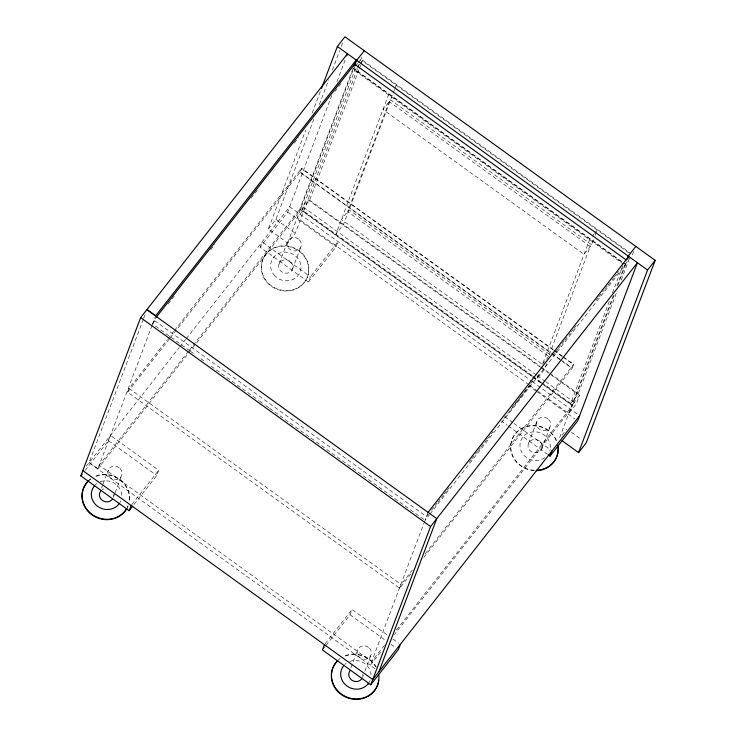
<?xml version="1.0" encoding="UTF-8"?>
<svg xmlns="http://www.w3.org/2000/svg" width="736" height="736" viewBox="0 0 736 736"><rect width="100%" height="100%" fill="white"/><g stroke="black" fill="none" stroke-linecap="round" stroke-linejoin="round"><path stroke-width="0.55" stroke-dasharray="3.68 2.76" d="M143.41 319.084L89.028 462.705L375.48 669.116M143.603 318.274L145.029 314.796M188.49 351.247L99.158 465.198L97.732 468.97L298.384 213.044L352.958 68.614M85.082 470.451L108.422 440.689L110.409 435.436L158.728 470.258L156.74 475.502L133.409 505.273M189.732 350.768L152.527 323.96L155.37 318.375M152.104 325.349L97.934 468.703L89.24 462.438M152.508 324.282L155.747 315.716M411.001 573.767L399.648 588.248L127.595 392.205L129.021 388.433L167.33 339.572M101.513 488.088L102.709 484.914M103.114 483.856L108.321 470.083M114.733 493.727L113.132 497.959A7.185 6.661 20.7 0 0 113.574 494.528M115.129 492.669L121.541 475.714M260.121 247.204L262.108 241.951L310.426 276.773L308.448 282.017L260.121 247.204L287.702 212.023L331.734 95.514M357.365 68.982L295.274 233.303L287.693 242.981L268.364 229.052L305.698 130.244M312.193 113.059L320.307 91.586M268.364 229.052L275.945 219.383L314.097 118.422M319.369 104.466L328.707 79.764M332.359 70.095L339.664 50.766M341.283 46.469L342.902 42.173M170.163 337.916L300.196 172.077L301.622 168.296L553.168 349.563M336.987 81.604L345.478 59.138M279.192 263.663L287.601 241.417M287.693 242.981L353.841 67.924M532.257 375.691L302.064 209.815L354.715 70.472L356.785 67.832M357.77 67.914L358.993 64.694M360.612 60.398L362.232 56.102M302.064 209.815L309.654 200.146L359.067 69.368M359.472 68.301L360.686 65.081M361.091 64.014L362.305 60.794L630.053 253.736M292.413 269.302L300.822 247.057M307.252 277.481A23.957 22.209 20.7 0 0 281.097 246.293A23.957 22.209 20.7 0 0 266.69 281.962A23.957 22.209 20.7 0 0 307.252 277.481L307.4 277.076A23.957 22.209 20.7 0 0 281.253 245.888A23.957 22.209 20.7 0 0 266.837 281.557A23.957 22.209 20.7 0 0 307.4 277.076M394.505 89.461L343.473 224.517L335.892 234.195L388.544 94.843L390.614 92.202M394.91 88.384L396.134 85.174M308.448 282.017L336.03 246.845L338.008 241.592L310.426 276.773M325.984 645.454L350.032 614.781L352.01 609.537L387.32 634.984M350.851 667.764L357.659 649.75M362.471 677.635L363.271 675.51M364.872 671.278L370.88 655.39M424.838 520.922L370.263 665.353L381.607 650.882M428.067 512.366L425.058 520.343L429.309 514.915M399.648 588.248L401.074 584.467L412.427 569.986M538.522 374.753L536.903 379.04L544.493 369.371L546.866 363.069M542.46 364.348L550.04 354.678L349.03 209.824L341.44 219.503L542.46 364.348L589.564 239.697L591.634 237.056M591.597 244.711L390.577 99.857L382.996 109.535L584.007 254.389L591.597 244.711L593.575 239.467M595.166 235.262L597.144 230.018L595.074 232.659M528.531 443.33L536.94 421.084M563.417 356.951L573.666 364.329L572.038 368.377L562.718 361.661M541.751 448.969L550.16 426.724M541.475 382.334L570.731 403.42L609.61 300.509M612.453 293.011L622.978 265.144M559.664 437.598L613.226 295.826M616.878 286.157L625.407 263.608M614.174 294.952L570.915 409.428L394.367 634.607M617.817 285.32L626.787 261.574M570.731 403.42L578.312 393.742L616.796 291.907M621.248 280.122L628.949 259.753M538.08 391.368L568.772 413.485L576.352 403.806L579.526 395.416L548.835 373.299M633.852 251.657L631.276 256.57M273.433 257.572L273.958 256.662M152.527 323.96L156.069 319.433M168.121 304.06L174.506 295.927M210.662 249.798L214.921 244.38M251.077 198.251L258.17 189.207M294.336 143.088L298.586 137.66M334.751 91.54L341.127 83.398M354.89 67.04L353.51 68.798L624.146 263.81M355.58 66.157L357.641 63.517M358.331 62.643L361.091 59.119L630.798 253.469M357.475 66.948L359.545 64.317M360.235 63.434L362.305 60.794M168.047 338.67L173.714 331.43M174.432 330.528L301.622 168.296M127.595 392.205L169.455 338.827M86.268 466.219L179.188 347.705M179.897 346.803L185.564 339.572M186.272 338.67L289.69 206.779L531.852 381.276M189.207 350.345L299.81 209.263L531.42 376.16M131.854 504.537L158.728 470.258M592.324 236.173L594.384 233.542M325.137 643.816L352.01 609.537M428.61 513.848L426.484 516.562L153.953 320.178M431.443 510.232L434.286 506.616M434.994 505.715L437.12 503.001M437.828 502.09L440.662 498.474M441.37 497.573L443.504 494.859M444.213 493.957L446.338 491.243M447.046 490.342L449.88 486.717M469.025 462.3L471.15 459.586M471.859 458.684L474.702 455.069M475.41 454.167L477.535 451.453M478.244 450.542L480.369 447.838M481.077 446.927L483.92 443.311M484.628 442.41L486.754 439.696M487.462 438.794L493.129 431.554M512.274 407.137L514.409 404.423M515.117 403.521L517.951 399.906M518.659 398.995L520.784 396.29M521.493 395.379L523.618 392.665M524.336 391.764L527.169 388.148M527.878 387.246L530.003 384.532M530.711 383.622L534.971 378.203M552.69 355.589L554.824 352.875M555.533 351.974L557.658 349.26M558.366 348.358L561.2 344.742M561.908 343.832L564.034 341.118M564.751 340.216L570.418 332.985M571.127 332.074L573.252 329.36M573.96 328.458L577.512 323.941M595.948 300.426L598.074 297.712M598.782 296.81L604.449 289.57M605.167 288.668L607.292 285.954M608 285.053L613.668 277.812M614.376 276.911L616.51 274.197M617.219 273.295L618.636 271.483M323.159 649.06L325.275 646.355M510.214 410.476L501.731 421.296L507.306 425.316M510.922 409.575L516.58 402.353M517.288 401.451L519.414 398.746M520.122 397.845L529.313 386.124L535.817 390.807M625.076 264.482L630.586 257.444M430.017 514.013L625.72 264.408L353.179 68.025M425.196 553.702L573.666 364.329M423.77 557.483L572.24 368.11L561.062 360.051M579.526 395.416L571.946 405.094L542.184 383.649M384.45 645.297L371.689 661.581L99.158 465.198M396.502 629.924L572.35 405.646L541.65 383.53M562.01 435.151L566.84 428.996M354.715 70.472L623.383 264.068M554.107 350.235L562.488 356.279M552.966 349.83L301.41 168.562L299.984 172.344L561.789 360.99M553.895 350.502L562.286 356.537M563.215 357.208L573.464 364.596M300.196 172.077L550.813 352.673M551.742 353.344L560.133 359.38M309.654 200.146L539.838 366.013M540.767 366.684L549.065 372.664M549.976 373.318L578.312 393.742M540.463 367.273L307.961 199.732L300.38 209.401L531.953 376.271M541.392 367.936L547.906 372.628M536.369 374.992L304.787 208.122L297.206 217.801L528.779 384.67M537.298 375.664L544.732 381.027M545.661 381.699L576.352 403.806M533.186 376.363L540.564 381.68M532.882 376.942L541.254 382.978M532.349 376.832L540.721 382.858M532.229 381.542L578.744 415.067M529.708 385.342L537.151 390.696M287.702 212.023L336.03 246.845M536.746 391.478L574.844 418.931M275.945 219.383L295.274 233.303M571.44 432.308L581.569 439.604M504.638 416.723L513.01 422.749M513.94 423.421L551.108 450.202M508.236 425.988L547.262 454.112M190.661 351.44L193.448 353.446M200.891 358.809L203.679 360.824M211.122 366.188L258.557 400.366M259.486 401.037L265.07 405.058M266 405.729L268.787 407.735M269.726 408.406L279.027 415.113M279.956 415.785L289.257 422.482M290.186 423.154L424.129 519.671M129.021 388.433L401.074 584.467M392.895 639.004L398.48 643.016M108.422 440.689L156.74 475.502M350.032 614.781L385.342 640.228M390.917 644.248L395.563 647.597M362.912 674.204A7.185 6.661 20.7 0 1 362.931 675.952M370.088 680.515A15.327 14.214 20.7 0 1 368.773 682.971M344.752 664.507A15.327 14.214 20.7 0 1 346.196 663.292M349.563 661.471A15.327 14.214 20.7 0 1 371.045 675.979M345.221 656.061A23.957 22.209 20.7 0 1 375.737 666.862M338.588 659.732A23.957 22.209 20.7 0 1 340.115 658.499M345.377 655.656A23.957 22.209 20.7 0 1 376.381 667.34M544.806 457.672A15.327 14.214 20.7 0 1 520.932 450.552A15.327 14.214 20.7 0 1 534.621 431.793A15.327 14.214 20.7 0 1 549.691 450.975M534.134 470.644A23.957 22.209 20.7 0 1 510.738 449.54A23.957 22.209 20.7 0 1 529.074 426.153A23.957 22.209 20.7 0 1 556.729 441.821M534.29 470.24A23.957 22.209 20.7 0 1 510.894 449.135A23.957 22.209 20.7 0 1 529.23 425.748A23.957 22.209 20.7 0 1 556.885 441.416M102.12 489.652A7.185 6.661 20.7 0 1 103.721 488.833M127.31 507.5A23.957 22.209 20.7 0 0 128.119 505.742L127.972 506.147A23.957 22.209 20.7 0 1 127.162 507.904M89.249 480.065A23.957 22.209 20.7 0 1 90.776 478.832M96.039 475.98A23.957 22.209 20.7 0 1 129.518 500.103M89.093 480.47A23.957 22.209 20.7 0 1 90.629 479.237M95.882 476.385A23.957 22.209 20.7 0 1 129.361 500.508M120.75 500.839A15.327 14.214 20.7 0 1 119.931 502.513M95.413 484.84A15.327 14.214 20.7 0 1 96.858 483.626M100.225 481.804A15.327 14.214 20.7 0 1 121.642 497.232M389.197 101.623L347.65 211.591L548.66 356.436L590.217 246.468L389.197 101.623M298.485 239.062L296.866 238.124A7.185 6.661 20.7 0 0 288.006 240.644A7.185 6.661 20.7 0 0 289.938 249.412L291.557 250.35A7.185 6.661 20.7 0 0 300.417 247.83A7.185 6.661 20.7 0 0 298.485 239.062M290.076 261.308L288.457 260.369A7.185 6.661 20.7 0 0 279.597 262.89A7.185 6.661 20.7 0 0 281.529 271.658L283.148 272.596A7.185 6.661 20.7 0 0 292.008 270.075A7.185 6.661 20.7 0 0 290.076 261.308M547.823 418.729L546.204 417.79A7.185 6.661 20.7 0 0 537.344 420.311A7.185 6.661 20.7 0 0 539.276 429.079L540.896 430.017A7.185 6.661 20.7 0 0 549.755 427.496A7.185 6.661 20.7 0 0 547.823 418.729M539.414 440.974L537.795 440.036A7.185 6.661 20.7 0 0 528.936 442.557A7.185 6.661 20.7 0 0 530.868 451.324L532.487 452.263A7.185 6.661 20.7 0 0 541.346 449.742A7.185 6.661 20.7 0 0 539.414 440.974M119.204 467.728L117.585 466.79A7.185 6.661 20.7 0 0 108.716 469.31A7.185 6.661 20.7 0 0 110.648 478.078L112.268 479.016A7.185 6.661 20.7 0 0 121.136 476.496A7.185 6.661 20.7 0 0 119.204 467.728M368.543 647.395L366.924 646.456A7.185 6.661 20.7 0 0 358.055 648.977A7.185 6.661 20.7 0 0 359.987 657.745L361.606 658.683A7.185 6.661 20.7 0 0 370.475 656.162A7.185 6.661 20.7 0 0 368.543 647.395M274.077 275.043A15.327 14.214 20.7 0 0 300.03 272.173A15.327 14.214 20.7 0 0 283.296 252.218A15.327 14.214 20.7 0 0 274.077 275.043"/><path stroke-width="1.1" d="M132.701 506.175L129.159 510.683L80.84 475.87L140.631 317.63L146.841 309.718L436.77 518.632L378.957 671.618M129.159 510.683L131.146 505.439M321.522 88.357L337.355 46.478L344.936 36.8L655.16 260.342L586.169 442.925L578.579 452.594L562.019 440.662M346.693 55.927L347.502 53.783L147.044 309.451L155.747 315.716L356.196 60.058L353.896 66.139M354.697 65.651L356.684 60.398L364.265 50.729M324.429 644.718L322.451 649.962L370.769 684.784L398.351 649.603L400.338 644.359M370.769 684.784L430.56 526.553L637.422 262.706L577.631 420.937L550.05 456.118L548.191 454.784M550.05 456.118L552.037 450.874M627.026 259.311L628.25 256.091L635.83 246.413M627.918 258.575L628.728 256.441L428.067 512.366M578.579 452.594L647.57 270.02L655.16 260.342M94.677 485.328L94.153 486.229A15.327 14.214 20.7 0 0 97.695 506.405A15.327 14.214 20.7 0 0 118.892 504.059M367.706 684.636L368.23 683.726A15.327 14.214 20.7 0 1 347.033 686.072A15.327 14.214 20.7 0 1 343.491 665.905M156.078 317.464L354.614 64.253L626.216 259.964M80.84 475.87L82.257 474.058M579.618 415.693L372.747 679.54L82.828 470.617M337.355 46.478L647.57 270.02M140.631 317.63L430.56 526.553M361.56 679.116A7.185 6.661 20.7 0 1 353.206 680.929L351.587 679.99A7.185 6.661 20.7 0 1 350.161 670.514M378.782 674.884A23.957 22.209 20.7 0 1 347.88 697.47A23.957 22.209 20.7 0 1 337.861 660.404M378.7 680.184A23.957 22.209 20.7 0 1 345.791 697.102A23.957 22.209 20.7 0 1 337.014 661.508M557.925 445.252A23.957 22.209 20.7 0 1 536.369 470.267M557.768 445.657A23.957 22.209 20.7 0 1 536.213 470.672M112.222 499.45A7.185 6.661 20.7 0 1 103.868 501.262L102.249 500.324A7.185 6.661 20.7 0 1 100.823 490.838M126.84 508.355A23.957 22.209 20.7 0 1 92.092 514.427A23.957 22.209 20.7 0 1 88.522 480.737M126.693 508.76A23.957 22.209 20.7 0 1 92.368 515.136A23.957 22.209 20.7 0 1 87.676 481.841"/></g></svg>
